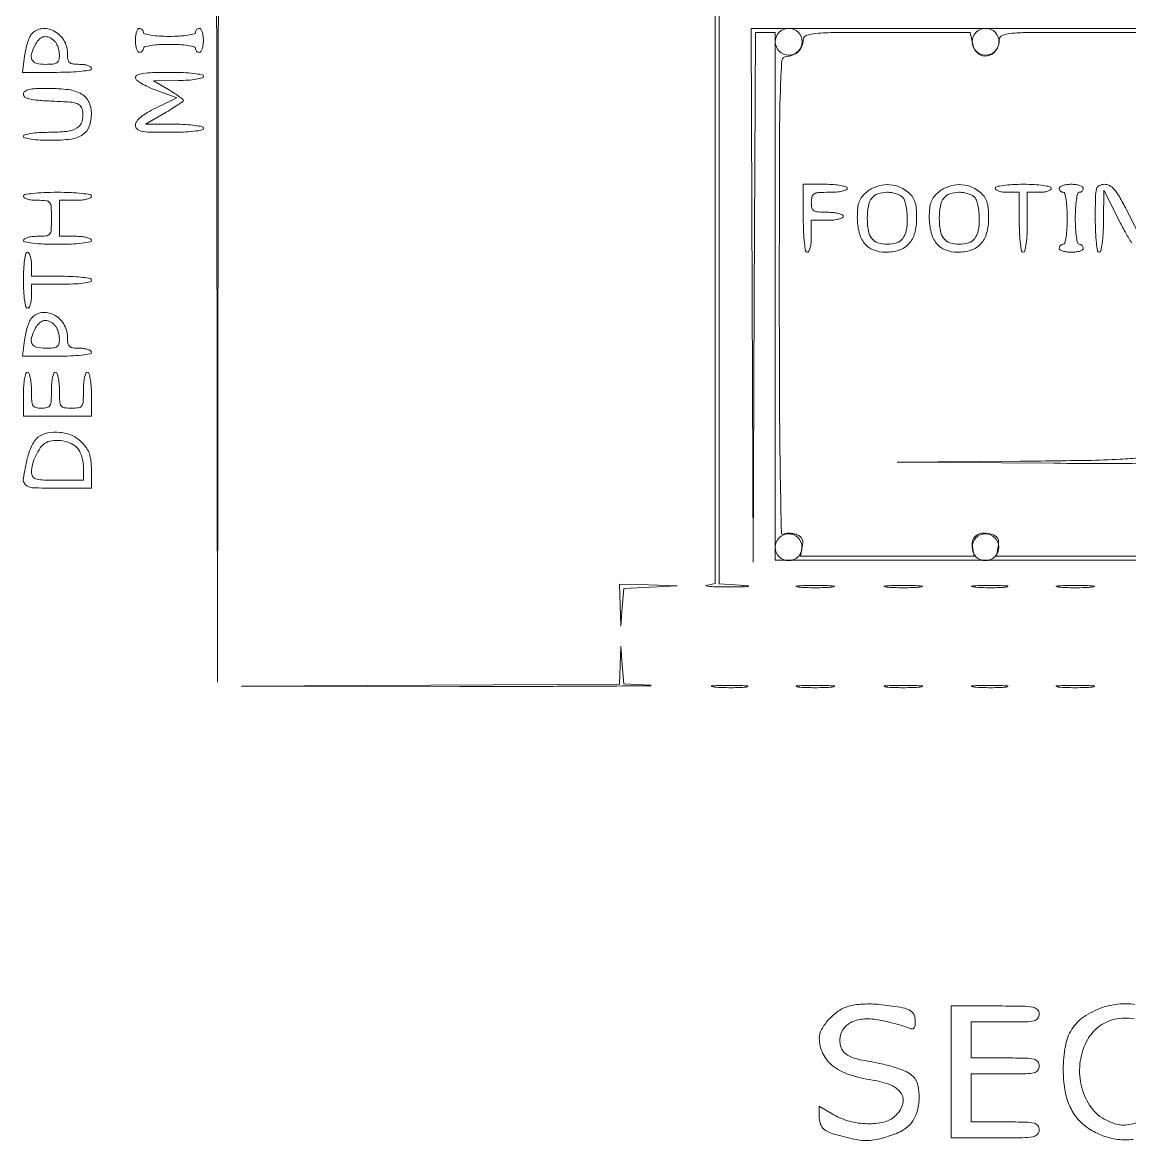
# Model space of a CAD drawing. Header units: metres. Extents: x 1521 to 1862, y -130 to 121.
# Drawn here: x 1568.67 to 1571.151, y -60.749 to -58.243 of the extents above; entities that cross this region are included whole.
import ezdxf

# ---------------------------------------------------------------- set-up
doc = ezdxf.new("R2010")
doc.units = ezdxf.units.M
doc.header["$MEASUREMENT"] = 0
doc.layers.add('A-WALL', color=250, linetype='Continuous', lineweight=30)

msp = doc.modelspace()

# ---------------------------------------------------------------- linework, layer by layer
at = {"layer": 'A-WALL', "lineweight": 5, "ltscale": 5}
for points in [[(1569.10501, -57.96103), (1569.10729, -59.72154), (1569.10951, -57.95418, -0.000244)], [(1570.22277, -58.17594), (1570.22277, -58.83835), (1570.22277, -59.50077), (1570.20261, -59.50465, 0.787128), (1570.20254, -59.50605, 0.054344), (1570.20942, -59.50727, 0.013391), (1570.22787, -59.508, 0.00483), (1570.25413, -59.5081, 0.001842), (1570.28627, -59.50778, 0.034187), (1570.29639, -59.50695, 0.8816), (1570.29636, -59.50588, 0.007841), (1570.27877, -59.50437), (1570.23173, -59.50108), (1570.23173, -58.84299), (1570.23173, -58.1849)], [(1571.25068, -59.4393), (1571.05157, -59.4393), (1570.85245, -59.4393), (1570.85656, -59.41778, 0.04792), (1570.85754, -59.40737, 0.114853), (1570.85577, -59.39988, 0.130559), (1570.85107, -59.39452, 0.071147), (1570.84314, -59.39069, 0.076905), (1570.82376, -59.38769, 0.139213), (1570.80843, -59.39204, 0.172794), (1570.79975, -59.40287, 0.131317), (1570.79864, -59.41816), (1570.80268, -59.4393), (1570.60805, -59.4393), (1570.41341, -59.4393), (1570.41752, -59.41778, 0.048773), (1570.41849, -59.40719, 0.121266), (1570.4166, -59.39969, 0.131833), (1570.41158, -59.39432, 0.062681), (1570.40292, -59.39032, 0.037029), (1570.39509, -59.38846, 0.036658), (1570.38705, -59.38776, 0.039093), (1570.37994, -59.38823, 0.102861), (1570.37517, -59.38997, -0.580768), (1570.37072, -59.38755, -0.000691), (1570.36838, -59.25996, -0.003171), (1570.36664, -59.09607, -0.001072), (1570.36613, -58.85742, -0.000508), (1570.36647, -58.51901, -0.006983), (1570.36843, -58.39628, -0.010681), (1570.37189, -58.32893, -0.393082), (1570.38225, -58.3193, 0.056383), (1570.38922, -58.31851, 0.038823), (1570.3968, -58.31614, 0.039117), (1570.40384, -58.31266, 0.062206), (1570.40913, -58.30854, 0.062206), (1570.41325, -58.30325, 0.039117), (1570.41673, -58.29621, 0.038823), (1570.4191, -58.28863, 0.056383), (1570.41989, -58.28166, -0.322034), (1570.42649, -58.27247, -0.059719), (1570.4481, -58.26797, -0.019843), (1570.49236, -58.26592, -0.001663), (1570.60693, -58.26554), (1570.79397, -58.26554), (1570.79934, -58.29242, 0.170052), (1570.81147, -58.31292, 0.223139), (1570.83222, -58.31845, 0.201059), (1570.85142, -58.306, 0.15078), (1570.85893, -58.28166, -0.305147), (1570.86502, -58.27261, -0.071834), (1570.88366, -58.268, -0.02284), (1570.9223, -58.26593, -0.00198), (1571.02087, -58.26554), (1571.18281, -58.26554)], [(1571.17145, -58.71802), (1571.14319, -58.66202, 0.01245), (1571.12794, -58.63357, 0.049823), (1571.11653, -58.61747, 0.088187), (1571.106, -58.60898, 0.126351), (1571.09445, -58.60602, 0.123153), (1571.08292, -58.6089, 0.207368), (1571.07681, -58.61658, 0.061415), (1571.07439, -58.63375, 0.004356), (1571.07397, -58.68218, 0.009838), (1571.07457, -58.71281, 0.019442), (1571.07647, -58.73706, 0.015687), (1571.07919, -58.75521, 0.362465), (1571.08293, -58.75834, 0.355727), (1571.08662, -58.75533, 0.017268), (1571.08947, -58.73862, 0.02086), (1571.09154, -58.71641, 0.011197), (1571.09233, -58.6889), (1571.09278, -58.61946), (1571.12828, -58.6889, 0.009448), (1571.14253, -58.71551, 0.014503), (1571.15595, -58.73794, 0.008884)], [(1571.1749, -59.21862, -0.011248), (1571.13003, -59.2221, -0.009992), (1571.05588, -59.2247, -0.001476), (1570.90597, -59.2265), (1570.63045, -59.229), (1570.98213, -59.23111, 0.000695), (1571.21265, -59.23217, 0.012037)], [(1571.16275, -60.44351, 0.030497), (1571.14422, -60.44222, 0.02666), (1571.12482, -60.44308, 0.027179), (1571.10608, -60.44595, 0.036419), (1571.08956, -60.45068, 0.059682), (1571.04811, -60.4718, 0.105409), (1571.02149, -60.49924, 0.096425), (1571.00694, -60.53696, 0.043974), (1571.00229, -60.5898, 0.03832), (1571.0057, -60.63423, 0.063387), (1571.01607, -60.67034, 0.073003), (1571.03376, -60.69905, 0.073404), (1571.05893, -60.72141, 0.052514), (1571.09093, -60.73786, 0.062609), (1571.12382, -60.74608, 0.059831), (1571.15894, -60.74609, 0.04239)], [(1571.17211, -60.70783, -0.019879), (1571.14898, -60.71305, -0.06137), (1571.13301, -60.71399, -0.067402), (1571.11812, -60.71101, -0.02764), (1571.099, -60.7032, -0.126422), (1571.0647, -60.67462, -0.093367), (1571.04364, -60.62971, -0.087444), (1571.03956, -60.57742, -0.092341), (1571.05382, -60.52795, -0.10564), (1571.08022, -60.495, -0.114976), (1571.11704, -60.47694, -0.103332), (1571.16127, -60.47601, -0.071847)]]:
    msp.add_lwpolyline(points, format="xyb", dxfattribs=at)
for points in [[(1568.6909, -58.26966, 0.073866), (1568.68639, -58.2771, 0.02227), (1568.6818, -58.28954, 0.021785), (1568.67784, -58.30413, 0.022072), (1568.67518, -58.31894), (1568.67033, -58.35514), (1568.74767, -58.35514, 0.009652), (1568.77882, -58.35453, 0.019185), (1568.80343, -58.35264, 0.015359), (1568.82187, -58.34992, 0.363337), (1568.82501, -58.34618, 0.254951), (1568.82313, -58.34273, 0.06271), (1568.81711, -58.33985, 0.048861), (1568.80842, -58.33787, 0.031626), (1568.79813, -58.33722, -0.030435), (1568.78318, -58.3363, -0.160658), (1568.77585, -58.33285, -0.169701), (1568.77223, -58.32583, -0.034892), (1568.77125, -58.31172, 0.139611), (1568.76304, -58.2829, 0.13422), (1568.74078, -58.26221, 0.15345), (1568.71341, -58.25729, 0.190058)], [(1568.92357, -58.28346, 0.031626), (1568.92422, -58.29375, 0.048861), (1568.9262, -58.30244, 0.06271), (1568.92908, -58.30846, 0.254951), (1568.93253, -58.31034, 0.099038), (1568.93594, -58.30965, 0.097945), (1568.93885, -58.3077, 0.097945), (1568.9408, -58.30479, 0.099038), (1568.94149, -58.30138, -0.345347), (1568.9443, -58.29779, -0.022017), (1568.95829, -58.295, -0.024301), (1568.977, -58.29305, -0.013867), (1568.99973, -58.29242, -0.013867), (1569.02245, -58.29305, -0.024301), (1569.04117, -58.295, -0.022017), (1569.05515, -58.29779, -0.345347), (1569.05797, -58.30138, 0.099038), (1569.05865, -58.30479, 0.097945), (1569.0606, -58.3077, 0.097945), (1569.06351, -58.30965, 0.099038), (1569.06693, -58.31034, 0.254951), (1569.07037, -58.30846, 0.06271), (1569.07325, -58.30244, 0.048861), (1569.07523, -58.29375, 0.031626), (1569.07589, -58.28346, 0.031626), (1569.07523, -58.27316, 0.048861), (1569.07325, -58.26447, 0.06271), (1569.07037, -58.25845, 0.254951), (1569.06693, -58.25658, 0.099038), (1569.06351, -58.25726, 0.097945), (1569.0606, -58.25921, 0.097945), (1569.05865, -58.26212, 0.099038), (1569.05797, -58.26554, -0.345347), (1569.05515, -58.26912, -0.022017), (1569.04117, -58.27191, -0.024301), (1569.02245, -58.27386, -0.013867), (1568.99973, -58.2745, -0.013867), (1568.977, -58.27386, -0.024301), (1568.95829, -58.27191, -0.022017), (1568.9443, -58.26912, -0.345347), (1568.94149, -58.26554, 0.099038), (1568.9408, -58.26212, 0.097945), (1568.93885, -58.25921, 0.097945), (1568.93594, -58.25726, 0.099038), (1568.93253, -58.25658, 0.254951), (1568.92908, -58.25845, 0.06271), (1568.9262, -58.26447, 0.048861), (1568.92422, -58.27316, 0.031626)], [(1568.74257, -58.28525, -0.075503), (1568.7467, -58.29085, -0.038434), (1568.75017, -58.29889, -0.037078), (1568.75253, -58.30793, -0.045545), (1568.75333, -58.31661, -0.062494), (1568.75196, -58.3275, -0.187079), (1568.74768, -58.3335, -0.124268), (1568.73913, -58.33647, -0.021714), (1568.72197, -58.33722, -0.059849), (1568.70154, -58.33476, -0.223316), (1568.69173, -58.32685, -0.19351), (1568.69077, -58.31328, -0.044942), (1568.69988, -58.29183, -0.082982), (1568.70872, -58.28036, -0.149942), (1568.7193, -58.27524, -0.151149), (1568.73087, -58.27696, -0.084763)], [(1568.92357, -58.36681, 0.229545), (1568.92623, -58.37231, 0.030005), (1568.93722, -58.37996, 0.029969), (1568.95223, -58.38793, 0.020811), (1568.97004, -58.39519), (1569.0165, -58.4119), (1568.97004, -58.43465, 0.019393), (1568.94994, -58.44548, 0.040789), (1568.93546, -58.45569, 0.055021), (1568.9264, -58.46513, 0.165227), (1568.92357, -58.47347, 0.203548), (1568.92715, -58.4819, 0.140836), (1568.93642, -58.48682, 0.046613), (1568.95585, -58.48906, 0.005399), (1568.99973, -58.48954, 0.009838), (1569.03036, -58.48893, 0.019442), (1569.05461, -58.48703, 0.015687), (1569.07276, -58.48432, 0.362465), (1569.07589, -58.48058, 0.352015), (1569.07295, -58.47692, 0.018996), (1569.05734, -58.4741, 0.022122), (1569.03653, -58.47208, 0.01213), (1569.01093, -58.47136), (1568.94597, -58.4711), (1568.98849, -58.44672, 0.007462), (1569.00478, -58.43705, 0.011602), (1569.01851, -58.42818, 0.005937), (1569.02967, -58.4204, 0.245141), (1569.03096, -58.41786, 0.228762), (1569.02972, -58.41535, 0.008561), (1569.02108, -58.40889, 0.013974), (1569.01024, -58.40151, 0.009204), (1568.9974, -58.39361), (1568.96389, -58.37385), (1569.01989, -58.37345, 0.014806), (1569.0415, -58.37266, 0.024818), (1569.05955, -58.37056, 0.022335), (1569.07313, -58.36766, 0.341385), (1569.07589, -58.3641, 0.362465), (1569.07276, -58.36035, 0.015687), (1569.05461, -58.35764, 0.019442), (1569.03036, -58.35574, 0.009838), (1568.99973, -58.35514, 0.007435), (1568.96273, -58.35569, 0.030587), (1568.94042, -58.35772, 0.054526), (1568.92741, -58.3612, 0.309572)], [(1568.67269, -58.40402, 0.255951), (1568.67621, -58.41045, 0.083105), (1568.68653, -58.41485, 0.040152), (1568.70527, -58.41781, 0.008956), (1568.73765, -58.4197, -0.006732), (1568.77688, -58.42182, -0.065844), (1568.79311, -58.42509, -0.169412), (1568.80128, -58.43152, -0.107479), (1568.80553, -58.44299, -0.106073), (1568.80397, -58.46513, -0.18653), (1568.79301, -58.47952, -0.11132), (1568.77008, -58.48736, -0.026959), (1568.72983, -58.48954, 0.014218), (1568.70758, -58.49017, 0.024672), (1568.68921, -58.49213, 0.0225), (1568.67548, -58.49492, 0.344), (1568.67269, -58.4985, 0.348923), (1568.67556, -58.50211, 0.02072), (1568.69026, -58.50489, 0.02331), (1568.70993, -58.50683, 0.012961), (1568.73402, -58.50746, 0.031498), (1568.7792, -58.50461, 0.116065), (1568.80584, -58.49467, 0.164398), (1568.8201, -58.47617, 0.082912), (1568.82501, -58.44678, 0.114237), (1568.8191, -58.42129, 0.14848), (1568.80286, -58.40384, 0.098899), (1568.77387, -58.39394, 0.032985), (1568.72893, -58.39098, 0.010184), (1568.70075, -58.39155, 0.046836), (1568.68458, -58.39373, 0.102336), (1568.67585, -58.39776, 0.238085)], [(1570.41989, -58.68218, 0.009838), (1570.42049, -58.71281, 0.019442), (1570.42239, -58.73706, 0.015687), (1570.42511, -58.75521, 0.362465), (1570.42885, -58.75834, 0.295869), (1570.43231, -58.75609, 0.04382), (1570.43517, -58.74781, 0.037669), (1570.43716, -58.73623, 0.023598), (1570.43781, -58.7225), (1570.43781, -58.68666), (1570.47365, -58.68666, 0.023598), (1570.48738, -58.68601, 0.037669), (1570.49896, -58.68402, 0.04382), (1570.50724, -58.68116, 0.295869), (1570.50949, -58.6777, 0.295869), (1570.50724, -58.67423, 0.04382), (1570.49896, -58.67137, 0.037669), (1570.48738, -58.66938, 0.023598), (1570.47365, -58.66874, -0.016149), (1570.45284, -58.66806, -0.124134), (1570.44363, -58.6651, -0.201266), (1570.43917, -58.65877, -0.05449), (1570.43781, -58.64634, -0.058662), (1570.43929, -58.63373, -0.210352), (1570.44408, -58.62742, -0.114574), (1570.45411, -58.62455, -0.012699), (1570.47813, -58.62394, 0.020945), (1570.49358, -58.62329, 0.033738), (1570.5066, -58.6213, 0.036969), (1570.51605, -58.61846, 0.31052), (1570.51845, -58.61498, 0.332234), (1570.51583, -58.61147, 0.026982), (1570.50397, -58.60865, 0.027868), (1570.48806, -58.60666, 0.017105), (1570.46917, -58.60602), (1570.41989, -58.60602)], [(1570.562, -58.62314, 0.055239), (1570.55162, -58.63364, 0.079106), (1570.54522, -58.64504, 0.063961), (1570.54187, -58.65962, 0.024542), (1570.54085, -58.68044, 0.060601), (1570.5449, -58.71381, 0.110162), (1570.55708, -58.7383, 0.126971), (1570.57708, -58.7531, 0.096454), (1570.60396, -58.75834, 0.07935), (1570.63443, -58.75347, 0.128773), (1570.65634, -58.73934, 0.120914), (1570.66938, -58.71553, 0.065209), (1570.67375, -58.68218, 0.021251), (1570.6728, -58.65971, 0.06125), (1570.66959, -58.64448, 0.080428), (1570.66343, -58.63293, 0.059929), (1570.65335, -58.62254, 0.08706), (1570.63205, -58.61071, 0.085183), (1570.60783, -58.60672, 0.084607), (1570.58353, -58.61103, 0.084303)], [(1570.72328, -58.62314, 0.055239), (1570.7129, -58.63364, 0.079106), (1570.7065, -58.64504, 0.063961), (1570.70315, -58.65962, 0.024542), (1570.70213, -58.68044, 0.060601), (1570.70618, -58.71381, 0.110162), (1570.71836, -58.7383, 0.126971), (1570.73836, -58.7531, 0.096454), (1570.76524, -58.75834, 0.07935), (1570.79571, -58.75347, 0.128773), (1570.81762, -58.73934, 0.120914), (1570.83066, -58.71553, 0.065209), (1570.83503, -58.68218, 0.021251), (1570.83408, -58.65971, 0.06125), (1570.83087, -58.64448, 0.080428), (1570.82471, -58.63293, 0.059929), (1570.81463, -58.62254, 0.08706), (1570.79333, -58.61071, 0.085183), (1570.76911, -58.60672, 0.084607), (1570.74481, -58.61103, 0.084303)], [(1570.84997, -58.61498, 0.254951), (1570.85184, -58.61842, 0.06271), (1570.85786, -58.6213, 0.048861), (1570.86655, -58.62328, 0.031626), (1570.87685, -58.62394), (1570.90373, -58.62394), (1570.90373, -58.69114, 0.011522), (1570.90434, -58.71781, 0.02162), (1570.90626, -58.7393, 0.018508), (1570.90901, -58.75535, 0.354925), (1570.91269, -58.75834, 0.354925), (1570.91636, -58.75535, 0.018508), (1570.91911, -58.7393, 0.02162), (1570.92103, -58.71781, 0.011522), (1570.92165, -58.69114), (1570.92165, -58.62394), (1570.94853, -58.62394, 0.031626), (1570.95882, -58.62328, 0.048861), (1570.96751, -58.6213, 0.06271), (1570.97353, -58.61842, 0.254951), (1570.97541, -58.61498, 0.350432), (1570.9725, -58.61134, 0.020168), (1570.95749, -58.60858, 0.022889), (1570.93739, -58.60664, 0.01259), (1570.91269, -58.60602, 0.01259), (1570.88798, -58.60664, 0.022889), (1570.86789, -58.60858, 0.020168), (1570.85287, -58.61134, 0.350432)], [(1570.99333, -58.61498, 0.099038), (1570.99401, -58.61839, 0.097945), (1570.99596, -58.6213, 0.097945), (1570.99887, -58.62325, 0.099038), (1571.00229, -58.62394, -0.345347), (1571.00587, -58.62675, -0.022017), (1571.00866, -58.64074, -0.024301), (1571.01061, -58.65945, -0.013867), (1571.01125, -58.68218, -0.013867), (1571.01061, -58.7049, -0.024301), (1571.00866, -58.72362, -0.022017), (1571.00587, -58.7376, -0.345347), (1571.00229, -58.74042, 0.099038), (1570.99887, -58.7411, 0.097945), (1570.99596, -58.74305, 0.097945), (1570.99401, -58.74596, 0.099038), (1570.99333, -58.74938, 0.254951), (1570.9952, -58.75282, 0.06271), (1571.00122, -58.7557, 0.048861), (1571.00991, -58.75768, 0.031626), (1571.02021, -58.75834, 0.031626), (1571.0305, -58.75768, 0.048861), (1571.03919, -58.7557, 0.06271), (1571.04521, -58.75282, 0.254951), (1571.04709, -58.74938, 0.099038), (1571.0464, -58.74596, 0.097945), (1571.04445, -58.74305, 0.097945), (1571.04154, -58.7411, 0.099038), (1571.03813, -58.74042, -0.345347), (1571.03454, -58.7376, -0.022017), (1571.03175, -58.72362, -0.024301), (1571.0298, -58.7049, -0.013867), (1571.02917, -58.68218, -0.013867), (1571.0298, -58.65945, -0.024301), (1571.03175, -58.64074, -0.022017), (1571.03454, -58.62675, -0.345347), (1571.03813, -58.62394, 0.099038), (1571.04154, -58.62325, 0.097945), (1571.04445, -58.6213, 0.097945), (1571.0464, -58.61839, 0.099038), (1571.04709, -58.61498, 0.254951), (1571.04521, -58.61153, 0.06271), (1571.03919, -58.60865, 0.048861), (1571.0305, -58.60667, 0.031626), (1571.02021, -58.60602, 0.031626), (1571.00991, -58.60667, 0.048861), (1571.00122, -58.60865, 0.06271), (1570.9952, -58.61153, 0.254951)], [(1568.67269, -58.6329, 0.277684), (1568.67476, -58.63635, 0.052312), (1568.6819, -58.63922, 0.042582), (1568.69203, -58.64121, 0.027026), (1568.70405, -58.64186, -0.023974), (1568.72384, -58.6428, -0.206324), (1568.73142, -58.64698, -0.154453), (1568.73478, -58.65603, -0.012019), (1568.73541, -58.68218, -0.012019), (1568.73478, -58.70832, -0.154453), (1568.73142, -58.71738, -0.206324), (1568.72384, -58.72155, -0.023974), (1568.70405, -58.7225, 0.027026), (1568.69203, -58.72315, 0.042582), (1568.6819, -58.72513, 0.052312), (1568.67476, -58.728, 0.277684), (1568.67269, -58.73146, 0.362465), (1568.67581, -58.7352, 0.015687), (1568.69397, -58.73791, 0.019442), (1568.71821, -58.73981, 0.009838), (1568.74885, -58.74042, 0.009838), (1568.77948, -58.73981, 0.019442), (1568.80373, -58.73791, 0.015687), (1568.82188, -58.7352, 0.362465), (1568.82501, -58.73146, 0.295869), (1568.82276, -58.72799, 0.04382), (1568.81448, -58.72513, 0.037669), (1568.8029, -58.72314, 0.023598), (1568.78917, -58.7225), (1568.75333, -58.7225), (1568.75333, -58.68218), (1568.75333, -58.64186), (1568.78917, -58.64186, 0.023598), (1568.8029, -58.64121, 0.037669), (1568.81448, -58.63922, 0.04382), (1568.82276, -58.63636, 0.295869), (1568.82501, -58.6329, 0.362465), (1568.82188, -58.62915, 0.015687), (1568.80373, -58.62644, 0.019442), (1568.77948, -58.62454, 0.009838), (1568.74885, -58.62394, 0.009838), (1568.71821, -58.62454, 0.019442), (1568.69397, -58.62644, 0.015687), (1568.67581, -58.62915, 0.362465)], [(1570.64209, -58.63469, -0.110874), (1570.64624, -58.64124, -0.030271), (1570.64969, -58.65307, -0.02905), (1570.65205, -58.66732, -0.026629), (1570.65285, -58.68218, -0.043434), (1570.65045, -58.70965, -0.121105), (1570.64271, -58.72724, -0.149886), (1570.6289, -58.73705, -0.080168), (1570.60805, -58.74042, -0.080168), (1570.58719, -58.73705, -0.149886), (1570.57338, -58.72724, -0.121105), (1570.56564, -58.70965, -0.043434), (1570.56325, -58.68218, -0.043434), (1570.56564, -58.6547, -0.121105), (1570.57338, -58.63711, -0.149886), (1570.58719, -58.6273, -0.080168), (1570.60805, -58.62394, -0.040779), (1570.61775, -58.62473, -0.035729), (1570.62766, -58.62709, -0.03742), (1570.63632, -58.63056, -0.082665)], [(1570.80337, -58.63469, -0.110874), (1570.80752, -58.64124, -0.030271), (1570.81097, -58.65307, -0.02905), (1570.81333, -58.66732, -0.026629), (1570.81413, -58.68218, -0.043434), (1570.81173, -58.70965, -0.121105), (1570.80399, -58.72724, -0.149886), (1570.79018, -58.73705, -0.080168), (1570.76933, -58.74042, -0.080168), (1570.74847, -58.73705, -0.149886), (1570.73466, -58.72724, -0.121105), (1570.72692, -58.70965, -0.043434), (1570.72453, -58.68218, -0.043434), (1570.72692, -58.6547, -0.121105), (1570.73466, -58.63711, -0.149886), (1570.74847, -58.6273, -0.080168), (1570.76933, -58.62394, -0.040779), (1570.77903, -58.62473, -0.035729), (1570.78894, -58.62709, -0.03742), (1570.7976, -58.63056, -0.082665)], [(1568.67269, -58.82106, 0.01259), (1568.67331, -58.84576, 0.022889), (1568.67525, -58.86586, 0.020168), (1568.67801, -58.88087, 0.350432), (1568.68165, -58.88378, 0.254951), (1568.68509, -58.8819, 0.06271), (1568.68797, -58.87588, 0.048861), (1568.68995, -58.86719, 0.031626), (1568.69061, -58.8569), (1568.69061, -58.83002), (1568.75781, -58.83002, 0.011522), (1568.78448, -58.8294, 0.02162), (1568.80597, -58.82748, 0.018508), (1568.82202, -58.82473, 0.354925), (1568.82501, -58.82106, 0.354925), (1568.82202, -58.81738, 0.018508), (1568.80597, -58.81463, 0.02162), (1568.78448, -58.81271, 0.011522), (1568.75781, -58.8121), (1568.69061, -58.8121), (1568.69061, -58.78522, 0.031626), (1568.68995, -58.77492, 0.048861), (1568.68797, -58.76623, 0.06271), (1568.68509, -58.76021, 0.254951), (1568.68165, -58.75834, 0.350432), (1568.67801, -58.76124, 0.020168), (1568.67525, -58.77626, 0.022889), (1568.67331, -58.79635, 0.01259)], [(1568.6909, -58.90582, 0.073866), (1568.68639, -58.91326, 0.02227), (1568.6818, -58.9257, 0.021785), (1568.67784, -58.94029, 0.022072), (1568.67518, -58.9551), (1568.67033, -58.9913), (1568.74767, -58.9913, 0.009652), (1568.77882, -58.99069, 0.019185), (1568.80343, -58.9888, 0.015359), (1568.82187, -58.98608, 0.363337), (1568.82501, -58.98234, 0.254951), (1568.82313, -58.97889, 0.06271), (1568.81711, -58.97601, 0.048861), (1568.80842, -58.97403, 0.031626), (1568.79813, -58.97338, -0.030435), (1568.78318, -58.97246, -0.160658), (1568.77585, -58.96901, -0.169701), (1568.77223, -58.96199, -0.034892), (1568.77125, -58.94788, 0.139611), (1568.76304, -58.91906, 0.13422), (1568.74078, -58.89837, 0.15345), (1568.71341, -58.89345, 0.190058)], [(1568.74257, -58.92141, -0.075503), (1568.7467, -58.92701, -0.038434), (1568.75017, -58.93505, -0.037078), (1568.75253, -58.94409, -0.045545), (1568.75333, -58.95277, -0.062494), (1568.75196, -58.96366, -0.187079), (1568.74768, -58.96966, -0.124268), (1568.73913, -58.97263, -0.021714), (1568.72197, -58.97338, -0.059849), (1568.70154, -58.97092, -0.223316), (1568.69173, -58.96301, -0.19351), (1568.69077, -58.94944, -0.044942), (1568.69988, -58.92799, -0.082982), (1568.70872, -58.91652, -0.149942), (1568.7193, -58.9114, -0.151149), (1568.73087, -58.91312, -0.084763)], [(1568.67269, -59.07642), (1568.67269, -59.1257), (1568.74885, -59.1257), (1568.82501, -59.1257), (1568.82501, -59.07642, 0.017105), (1568.82436, -59.05752, 0.027868), (1568.82237, -59.04161, 0.026982), (1568.81955, -59.02975, 0.332234), (1568.81605, -59.02714, 0.31052), (1568.81256, -59.02953, 0.036969), (1568.80972, -59.03898, 0.033738), (1568.80773, -59.052, 0.020945), (1568.80709, -59.06746, -0.012152), (1568.80647, -59.09271, -0.135673), (1568.80335, -59.10218, -0.212646), (1568.79634, -59.10661, -0.036189), (1568.78021, -59.10778, -0.036189), (1568.76407, -59.10661, -0.212646), (1568.75706, -59.10218, -0.135673), (1568.75394, -59.09271, -0.012152), (1568.75333, -59.06746, 0.020945), (1568.75268, -59.052, 0.033738), (1568.75069, -59.03898, 0.036969), (1568.74785, -59.02953, 0.31052), (1568.74437, -59.02714, 0.31052), (1568.74088, -59.02953, 0.036969), (1568.73804, -59.03898, 0.033738), (1568.73605, -59.052, 0.020945), (1568.73541, -59.06746, -0.012699), (1568.7348, -59.09147, -0.114574), (1568.73192, -59.1015, -0.210352), (1568.72561, -59.10629, -0.058662), (1568.71301, -59.10778, -0.058662), (1568.7004, -59.10629, -0.210352), (1568.69409, -59.1015, -0.114574), (1568.69122, -59.09147, -0.012699), (1568.69061, -59.06746, 0.020945), (1568.68996, -59.052, 0.033738), (1568.68797, -59.03898, 0.036969), (1568.68513, -59.02953, 0.31052), (1568.68165, -59.02714, 0.332234), (1568.67814, -59.02975, 0.026982), (1568.67532, -59.04161, 0.027868), (1568.67333, -59.05752, 0.017105)], [(1568.70527, -59.17298, 0.086555), (1568.69868, -59.17981, 0.031009), (1568.69179, -59.19151, 0.029657), (1568.68568, -59.20555, 0.030924), (1568.68137, -59.22002, 0.016367), (1568.67257, -59.26451, 0.242496), (1568.67733, -59.27917, 0.188014), (1568.69283, -59.28591, 0.009541), (1568.74885, -59.28698), (1568.82501, -59.28698), (1568.82501, -59.24625, 0.026505), (1568.82389, -59.22522, 0.057879), (1568.82035, -59.20949, 0.066295), (1568.81368, -59.19636, 0.04587), (1568.80301, -59.18353, 0.094392), (1568.78166, -59.16901, 0.075494), (1568.75472, -59.16189, 0.077195), (1568.72748, -59.16316, 0.108105)], [(1568.7907, -59.19428, -0.074802), (1568.79728, -59.20232, -0.04652), (1568.80251, -59.21334, -0.043681), (1568.80593, -59.22603, -0.044033), (1568.80709, -59.23908), (1568.80709, -59.26906), (1568.74885, -59.26906, -0.007237), (1568.71432, -59.26856, -0.069804), (1568.69989, -59.2661, -0.193837), (1568.69314, -59.26052, -0.124953), (1568.69061, -59.25055, -0.070449), (1568.69301, -59.23357, -0.040393), (1568.70035, -59.21419, -0.040621), (1568.71039, -59.19681, -0.094494), (1568.72107, -59.18631, -0.112188), (1568.73624, -59.18051, -0.064044), (1568.75595, -59.18024, -0.062749), (1568.77562, -59.18503, -0.092995)], [(1570.40869, -59.50858, 0.014123), (1570.42602, -59.50964, 0.008335), (1570.44677, -59.50999, 0.008335), (1570.46751, -59.50964, 0.014123), (1570.48485, -59.50858, 0.084525), (1570.48957, -59.50733, 0.76997), (1570.48937, -59.50615, 0.018707), (1570.47407, -59.50535, 0.003751), (1570.44677, -59.50515, 0.003751), (1570.41946, -59.50535, 0.018707), (1570.40416, -59.50615, 0.76997), (1570.40396, -59.50733, 0.084525)], [(1570.60581, -59.50858, 0.014123), (1570.62314, -59.50964, 0.008335), (1570.64389, -59.50999, 0.008335), (1570.66463, -59.50964, 0.014123), (1570.68197, -59.50858, 0.084525), (1570.68669, -59.50733, 0.76997), (1570.68649, -59.50615, 0.018707), (1570.67119, -59.50535, 0.003751), (1570.64389, -59.50515, 0.003751), (1570.61658, -59.50535, 0.018707), (1570.60128, -59.50615, 0.76997), (1570.60108, -59.50733, 0.084525)], [(1570.80316, -59.50859, 0.013671), (1570.82026, -59.50965, 0.00893), (1570.84002, -59.50999, 0.008983), (1570.85932, -59.50963, 0.016947), (1570.87484, -59.50853, 0.153636), (1570.87774, -59.50727, 0.661512), (1570.87735, -59.50607, 0.018464), (1570.86227, -59.50528, 0.004138), (1570.83653, -59.50509, 0.003921), (1570.81086, -59.50531, 0.022011), (1570.79716, -59.50614, 0.807686), (1570.79703, -59.50732, 0.057523)], [(1570.99109, -59.50858, 0.014123), (1571.00842, -59.50964, 0.008335), (1571.02917, -59.50999, 0.008335), (1571.04991, -59.50964, 0.014123), (1571.06725, -59.50858, 0.084525), (1571.07197, -59.50733, 0.76997), (1571.07177, -59.50615, 0.018707), (1571.05647, -59.50535, 0.003751), (1571.02917, -59.50515, 0.003751), (1571.00186, -59.50535, 0.018707), (1570.98656, -59.50615, 0.76997), (1570.98636, -59.50733, 0.084525)], [(1570.00934, -59.68337), (1570.00773, -59.72584), (1569.58437, -59.72826), (1569.16101, -59.73067), (1569.64933, -59.73107, 0.000591), (1569.83263, -59.731, 0.001204), (1569.97657, -59.73043, 0.001178), (1570.07762, -59.72955, 0.968942), (1570.07764, -59.72834), (1570.01763, -59.72522), (1570.0143, -59.68306), (1570.01096, -59.6409)], [(1570.22076, -59.73259, 0.013671), (1570.23786, -59.73365, 0.00893), (1570.25762, -59.73399, 0.008983), (1570.27692, -59.73363, 0.016947), (1570.29244, -59.73253, 0.153636), (1570.29534, -59.73127, 0.661512), (1570.29495, -59.73007, 0.018464), (1570.27987, -59.72928, 0.004138), (1570.25413, -59.72909, 0.003921), (1570.22846, -59.72931, 0.022011), (1570.21476, -59.73014, 0.807686), (1570.21463, -59.73132, 0.057523)], [(1570.40869, -59.73258, 0.014123), (1570.42602, -59.73364, 0.008335), (1570.44677, -59.73399, 0.008335), (1570.46751, -59.73364, 0.014123), (1570.48485, -59.73258, 0.084525), (1570.48957, -59.73133, 0.76997), (1570.48937, -59.73015, 0.018707), (1570.47407, -59.72935, 0.003751), (1570.44677, -59.72915, 0.003751), (1570.41946, -59.72935, 0.018707), (1570.40416, -59.73015, 0.76997), (1570.40396, -59.73133, 0.084525)], [(1570.60581, -59.73258, 0.014123), (1570.62314, -59.73364, 0.008335), (1570.64389, -59.73399, 0.008335), (1570.66463, -59.73364, 0.014123), (1570.68197, -59.73258, 0.084525), (1570.68669, -59.73133, 0.76997), (1570.68649, -59.73015, 0.018707), (1570.67119, -59.72935, 0.003751), (1570.64389, -59.72915, 0.003751), (1570.61658, -59.72935, 0.018707), (1570.60128, -59.73015, 0.76997), (1570.60108, -59.73133, 0.084525)], [(1570.80316, -59.73259, 0.013671), (1570.82026, -59.73365, 0.00893), (1570.84002, -59.73399, 0.008983), (1570.85932, -59.73363, 0.016947), (1570.87484, -59.73253, 0.153636), (1570.87774, -59.73127, 0.661512), (1570.87735, -59.73007, 0.018464), (1570.86227, -59.72928, 0.004138), (1570.83653, -59.72909, 0.003921), (1570.81086, -59.72931, 0.022011), (1570.79716, -59.73014, 0.807686), (1570.79703, -59.73132, 0.057523)], [(1570.99109, -59.73258, 0.014123), (1571.00842, -59.73364, 0.008335), (1571.02917, -59.73399, 0.008335), (1571.04991, -59.73364, 0.014123), (1571.06725, -59.73258, 0.084525), (1571.07197, -59.73133, 0.76997), (1571.07177, -59.73015, 0.018707), (1571.05647, -59.72935, 0.003751), (1571.02917, -59.72915, 0.003751), (1571.00186, -59.72935, 0.018707), (1570.98656, -59.73015, 0.76997), (1570.98636, -59.73133, 0.084525)], [(1570.52125, -60.44777, 0.079018), (1570.49823, -60.45889, 0.055987), (1570.47662, -60.47784, 0.058223), (1570.46087, -60.49977, 0.127304), (1570.45573, -60.51965, 0.113922), (1570.4636, -60.55375, 0.113289), (1570.48562, -60.58102, 0.087068), (1570.52271, -60.60091, 0.04305), (1570.57489, -60.61326, -0.060101), (1570.6165, -60.62461, -0.159128), (1570.63976, -60.64429, -0.228908), (1570.64229, -60.66871, -0.122753), (1570.62501, -60.69444, -0.129716), (1570.59977, -60.70749, -0.061134), (1570.56297, -60.71108, -0.057387), (1570.52311, -60.70547, -0.069801), (1570.48832, -60.69102), (1570.45573, -60.67179), (1570.45573, -60.69768, 0.111368), (1570.45955, -60.71464, 0.149248), (1570.47012, -60.72622, 0.068992), (1570.49201, -60.73539, 0.010302), (1570.53852, -60.74669, 0.082533), (1570.56951, -60.74834, 0.045854), (1570.60668, -60.74068, 0.046188), (1570.64081, -60.72676, 0.106597), (1570.66204, -60.70918, 0.096369), (1570.67434, -60.68522, 0.061425), (1570.67933, -60.6542, 0.063563), (1570.67665, -60.62451, 0.143045), (1570.66588, -60.60486, 0.088997), (1570.65152, -60.59487, 0.030238), (1570.62773, -60.58565, 0.023847), (1570.59532, -60.57697, 0.011374), (1570.55295, -60.56876, -0.049126), (1570.52807, -60.56196, -0.106672), (1570.51156, -60.55121, -0.132851), (1570.50312, -60.53634, -0.099162), (1570.50208, -60.51742, -0.142278), (1570.51171, -60.49616, -0.121131), (1570.5318, -60.48178, -0.093727), (1570.56094, -60.47607, -0.055998), (1570.59617, -60.47979, -0.006526), (1570.61387, -60.48394, -0.006693), (1570.63131, -60.48852, -0.006512), (1570.64633, -60.49288, -0.027857), (1570.65509, -60.4961, 0.057955), (1570.66303, -60.49848, 0.244549), (1570.66763, -60.49704, 0.170821), (1570.67014, -60.49185, 0.027652), (1570.67077, -60.48048, 0.120013), (1570.66713, -60.46554, 0.168151), (1570.65725, -60.45615, 0.069277), (1570.63651, -60.45, 0.008771), (1570.59013, -60.44382, 0.024596), (1570.5726, -60.44267, 0.01845), (1570.55326, -60.44306, 0.01876), (1570.53505, -60.44479, 0.040089)], [(1570.75141, -60.59503), (1570.75141, -60.74287), (1570.84997, -60.74287, 0.003368), (1570.9109, -60.74246, 0.041619), (1570.93397, -60.74022, 0.151374), (1570.94443, -60.73477, 0.200111), (1570.94853, -60.72495, 0.165398), (1570.94523, -60.71526, 0.1727), (1570.93677, -60.7098, 0.052938), (1570.91837, -60.70748, 0.004884), (1570.87237, -60.70703), (1570.79621, -60.70703), (1570.79621, -60.65327), (1570.79621, -60.59951), (1570.87237, -60.59951, 0.004884), (1570.91837, -60.59906, 0.052938), (1570.93677, -60.59674, 0.1727), (1570.94523, -60.59128, 0.165398), (1570.94853, -60.58159, 0.165398), (1570.94523, -60.5719, 0.1727), (1570.93677, -60.56644, 0.052938), (1570.91837, -60.56412, 0.004884), (1570.87237, -60.56367), (1570.79621, -60.56367), (1570.79621, -60.52335), (1570.79621, -60.48303), (1570.87237, -60.48303, 0.004884), (1570.91837, -60.48258, 0.052938), (1570.93677, -60.48026, 0.1727), (1570.94523, -60.4748, 0.165398), (1570.94853, -60.46511, 0.200111), (1570.94443, -60.45529, 0.151374), (1570.93397, -60.44984, 0.041619), (1570.9109, -60.4476, 0.003368), (1570.84997, -60.44719), (1570.75141, -60.44719)]]:
    msp.add_lwpolyline(points, format="xyb", close=True, dxfattribs=at)
msp.add_lwpolyline([(1571.18149, -58.25658), (1570.74245, -58.25658), (1570.30341, -58.25658), (1570.30558, -58.85466), (1570.30776, -59.45274), (1570.31012, -58.85914), (1570.31249, -58.26554), (1570.33483, -58.26554), (1570.35717, -58.26554), (1570.35717, -58.8569), (1570.35717, -59.44826), (1571.02894, -59.44826), (1571.70072, -59.44826)], dxfattribs=at)
msp.add_lwpolyline([(1570.00934, -59.54906), (1570.01096, -59.5961), (1570.0143, -59.55393), (1570.01763, -59.51177), (1570.07764, -59.50865), (1570.13765, -59.50553), (1570.07269, -59.50377), (1570.00773, -59.50202)], close=True, dxfattribs=at)
for centre in [(1570.38716, -58.28657), (1570.82817, -58.28657), (1570.38693, -59.41927), (1570.82793, -59.41928)]:
    msp.add_circle(centre, 0.02999, dxfattribs=at)

doc.saveas('drawing.dxf')
